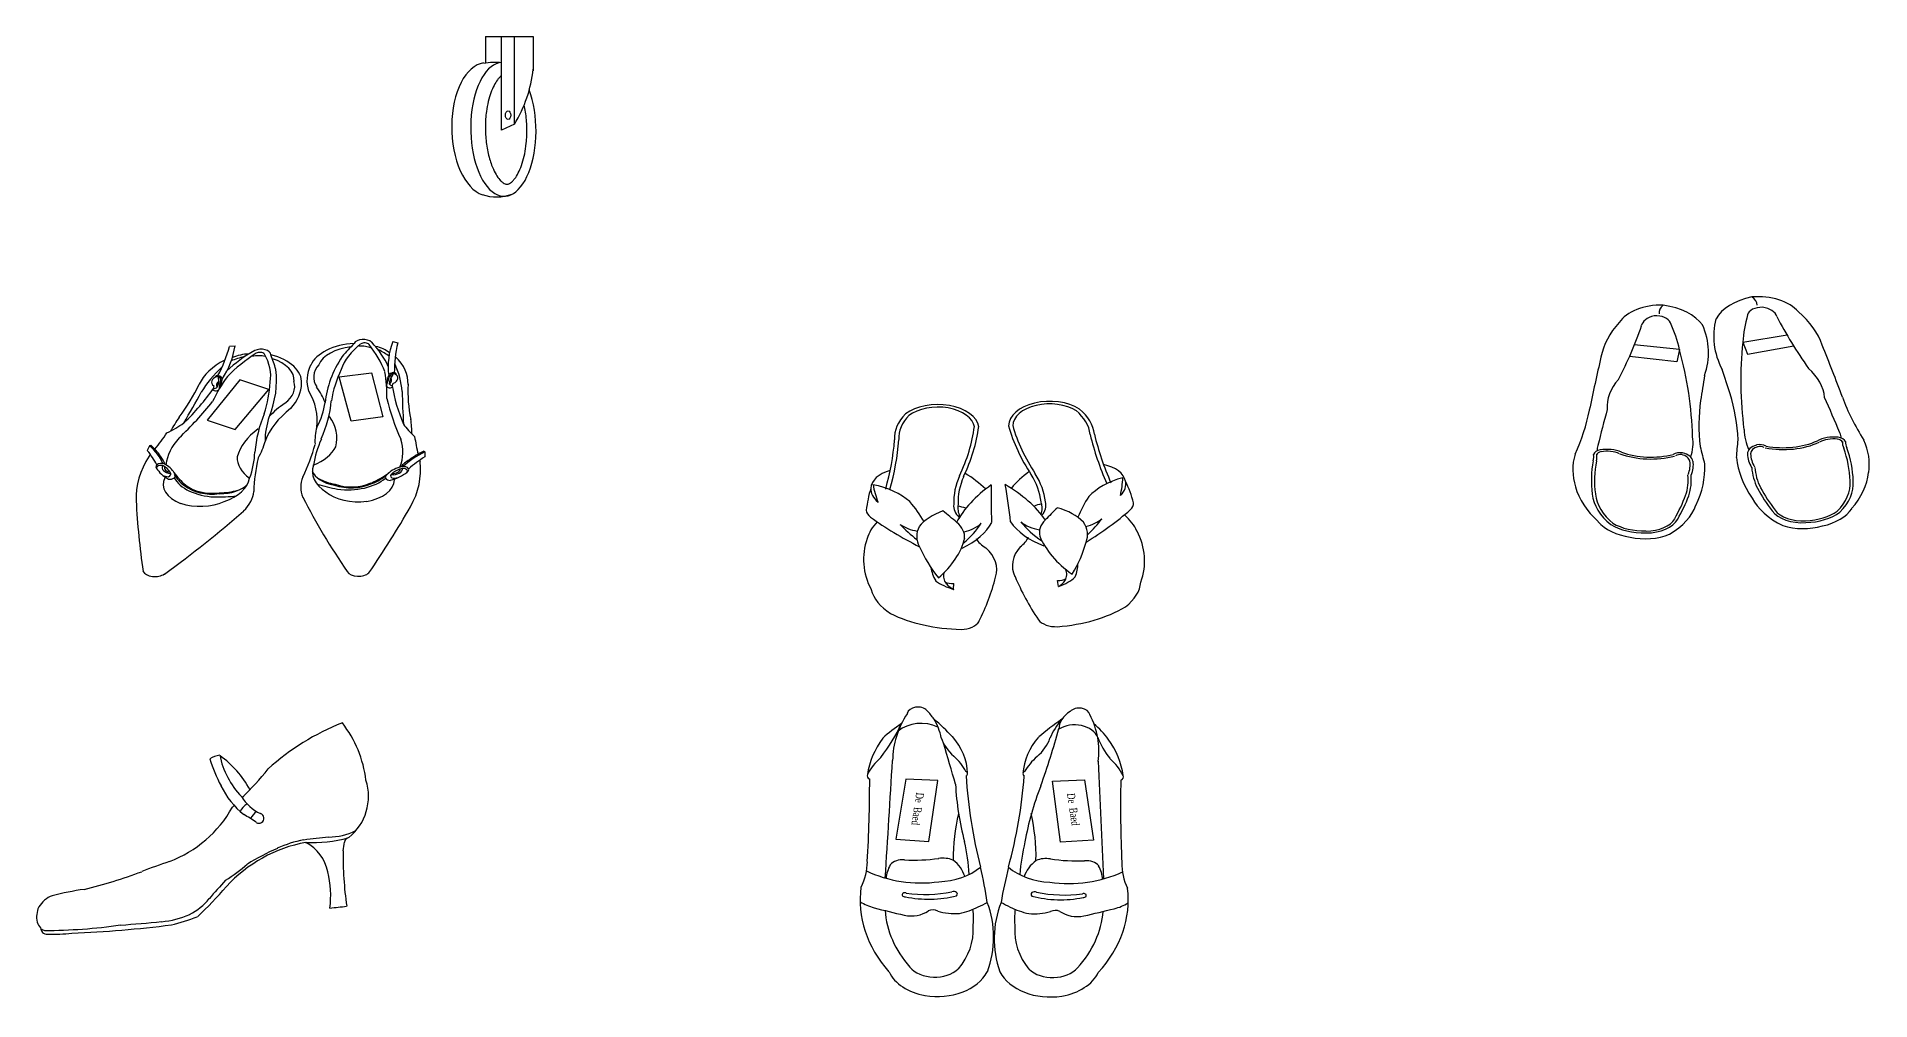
# Model space of a CAD drawing. Header units: inches. Extents: x 8.4 to 50.9, y 14.4 to 39.2.
# Drawn here: x 45.667 to 46.947, y 15.503 to 16.176 of the extents above; entities that cross this region are included whole.
import ezdxf
from ezdxf.enums import TextEntityAlignment as Align

# ---------------------------------------------------------------- set-up
doc = ezdxf.new("R2010")
doc.units = ezdxf.units.IN
doc.header["$MEASUREMENT"] = 0
doc.layers.add('02', color=2, linetype='Continuous')
doc.styles.add('STYLE4', font='dutcheb.ttf')

msp = doc.modelspace()

# ---------------------------------------------------------------- linework, layer by layer
at = {"layer": '02'}
for p, q in [((45.9799, 16.1758), (45.9799, 16.1578)), ((45.9799, 16.1758), (45.9799, 16.1758)), ((45.9799, 16.1758), (46.0131, 16.1758)), ((45.9912, 16.1105), (45.9912, 16.1758)), ((46.0001, 16.1147), (46.0001, 16.1758)), ((46.0131, 16.1758), (46.0131, 16.152)), ((46.0001, 16.1147), (45.9912, 16.1105)), ((45.9152, 15.9631), (45.9187, 15.962)), ((46.8134, 15.9573), (46.7818, 15.9607)), ((46.8576, 15.9625), (46.8884, 15.9677)), ((46.8576, 15.9625), (46.8608, 15.9541)), ((45.8051, 15.9598), (45.8012, 15.9594)), ((46.8115, 15.9487), (46.7784, 15.9526)), ((46.8134, 15.9573), (46.8115, 15.9487)), ((46.8608, 15.9541), (46.8931, 15.9599)), ((45.8084, 15.9363), (45.7857, 15.9081)), ((45.8287, 15.9295), (45.8084, 15.9363)), ((45.8777, 15.9383), (45.9004, 15.9412)), ((45.8862, 15.9075), (45.8777, 15.9383)), ((45.9004, 15.9412), (45.9082, 15.9103)), ((45.8053, 15.9016), (45.8287, 15.9295)), ((45.9082, 15.9103), (45.8862, 15.9075)), ((45.7857, 15.9081), (45.8053, 15.9016)), ((45.7455, 15.8902), (45.7439, 15.8869)), ((45.7464, 15.8905), (45.7455, 15.8902)), ((45.9369, 15.8864), (45.9376, 15.8859)), ((45.9376, 15.8859), (45.9376, 15.8825)), ((46.3067, 15.79), (46.3069, 15.7941)), ((46.38, 15.792), (46.3792, 15.7961)), ((46.2733, 15.6576), (46.2664, 15.6155)), ((46.2957, 15.6565), (46.2733, 15.6576)), ((46.2893, 15.6139), (46.2957, 15.6565)), ((46.3757, 15.6562), (46.3981, 15.6571)), ((46.3814, 15.6135), (46.3757, 15.6562)), ((46.3981, 15.6571), (46.4043, 15.6149)), ((46.2664, 15.6155), (46.2893, 15.6139)), ((46.4043, 15.6149), (46.3814, 15.6135)), ((45.6696, 15.553), (45.6696, 15.553)), ((46.3345, 15.5501), (46.3352, 15.5501))]:
    msp.add_line(p, q, dxfattribs=at)
for centre, radius, start, end in [((45.9417, 15.5393), 0.1691, 111.3801, 132.1439), ((45.8165, 15.6471), 0.0806, 6.8845, 37.9875), ((45.7975, 15.655), 0.0195, 98.9799, 121.0593), ((45.8919, 15.7042), 0.1094, 197.2621, 208.0284), ((45.8525, 15.6863), 0.0593, 191.6771, 223.6815), ((45.7553, 15.6184), 0.068, 27.9607, 54.6531), ((45.6244, 15.83), 0.2625, 315.0335, 320.9521), ((45.8615, 15.6455), 0.0368, 308.6676, 17.8626), ((45.8481, 15.6786), 0.0588, 206.0103, 231.1542), ((45.8352, 15.6608), 0.0299, 211.0704, 245.6614), ((45.7296, 15.6789), 0.0843, 290.6725, 330.8756), ((45.6244, 15.83), 0.2625, 312.9438, 313.3388), ((45.8182, 15.6308), 0.0103, 117.3694, 156.6002), ((45.6645, 15.3916), 0.2824, 56.6182, 58.6903), ((45.8268, 15.6253), 0.0117, 124.4507, 157.1755), ((45.8218, 15.6302), 0.0035, 235.7468, 72.9747), ((45.8709, 15.5281), 0.0889, 101.5524, 114.0862), ((45.9102, 15.1975), 0.4214, 95.411, 97.779), ((45.8592, 15.7068), 0.0936, 267.0444, 285.4904), ((45.8706, 15.6588), 0.0417, 269.7334, 296.77), ((45.8854, 15.6129), 0.00399, 101.9633, 169.9679), ((45.8728, 15.5151), 0.0999, 100.5146, 137.5369), ((45.8916, 15.475), 0.1457, 112.9932, 122.3118), ((45.8409, 15.5871), 0.0295, 10.9827, 62.5179), ((45.92, 15.6043), 0.0397, 166.5241, 175.3029), ((46.1441, 15.6053), 0.2636, 179.5123, 187.9597), ((45.61, 15.9424), 0.3729, 283.9413, 290.4092), ((45.8673, 15.2737), 0.3437, 108.3049, 111.7342), ((45.7209, 15.7071), 0.1431, 302.8755, 310.4252), ((45.8028, 15.5762), 0.0691, 352.7298, 13.818), ((45.6843, 15.5585), 0.0189, 110.9766, 148.8309), ((45.7308, 15.3661), 0.2167, 98.2087, 104.2331), ((45.5776, 15.7749), 0.2934, 313.317, 319.0282), ((46.0353, 15.3656), 0.3241, 136.9258, 139.9686), ((45.6846, 15.5612), 0.018, 156.7946, 191.1083), ((45.7553, 15.5998), 0.0409, 296.2513, 321.0819), ((45.8266, 16.0195), 0.4542, 275.6487, 277.1271), ((45.6778, 15.5614), 0.0114, 198.8245, 222.4772), ((45.6738, 15.5537), 0.00442, 178.9541, 274.26), ((45.6746, 15.5603), 0.00877, 235.5835, 254.3577), ((45.6721, 15.9219), 0.37, 270.0151, 278.2488), ((45.6557, 16.3888), 0.8396, 272.4305, 277.1865), ((45.6613, 16.5016), 0.9481, 273.8671, 275.5998), ((45.7487, 15.6188), 0.061, 274.8355, 293.9464), ((45.7338, 15.674), 0.1212, 282.8095, 291.783), ((45.6725, 15.7947), 0.2455, 270.3843, 274.3931)]:
    msp.add_arc(centre, radius, start, end, dxfattribs=at)
for centre, major_axis, ratio, start_param, end_param in [((45.9812, 16.1111), (-0.0013, 0.0464), 0.535094, 0.05109, 2.952892), ((45.9924, 16.1111), (-0.0007, 0.0467), 0.48783, 0.020066, 5.334399), ((45.9241, 16.162), (-0.0633, 0.0633), 1, 3.370211, 3.826548), ((46.801, 15.9693), (-0.0319, 0), 0.6, 4.680344, 5.908009), ((46.8131, 15.9833), (-0.014, 0), 0.6, -0.654497, 0.113678), ((46.7927, 15.965), (0.04, 0), 0.6, 0.409505, 1.336107), ((46.8769, 15.9714), (0.04, 0), 0.6, 1.903043, 2.829645), ((46.8708, 15.9809), (0.00998, 0), 0.6, 1.513689, 3.040388), ((46.8679, 15.9751), (0.0319, 0), 0.6, 0.472733, 1.700399), ((46.8536, 15.9884), (-0.014, 0), 0.6, 3.125472, 3.893647), ((46.8675, 15.9787), (-0.0142, 0), 0.6, 3.356161, 4.436481), ((46.8713, 15.944), (0.1136, 0), 0.6, 2.647671, 3.02205), ((46.1468, 16.0533), (-0.6536, 0), 0.6, 2.839297, 2.937684), ((46.8008, 15.9729), (-0.0142, 0), 0.6, -1.197331, -0.117011), ((46.7972, 15.9749), (-0.00998, 0), 0.6, 3.340355, 4.867053), ((46.5539, 15.9352), (0.2621, 0), 0.6, 0.140889, 0.262542), ((46.7047, 15.9552), (-0.1289, 0), 0.6, 2.93438, 3.395408), ((46.9661, 15.9667), (-0.1289, 0), 0.6, -0.156258, 0.304769), ((47.1194, 15.9557), (-0.2621, 0), 0.6, -0.164985, -0.043332), ((47.5054, 16.0969), (-0.6536, 0), 0.6, 0.301465, 0.399853), ((46.8021, 15.9458), (0.1136, 0), 0.6, 0.217099, 0.591479), ((45.8915, 15.9409), (0.0348, 0), 0.6, 1.664984, 2.873543), ((45.9549, 15.9337), (-0.0774, 0), 0.6, -0.639066, -0.211165), ((46.6506, 15.706), (-0.8734, 0), 0.6, -0.509588, -0.489775), ((45.8947, 15.9602), (0.00701, 0), 0.6, 0.605012, 2.775708), ((45.8955, 15.9598), (0.0037, 0), 0.6, 0.515687, 2.368667), ((45.7581, 15.921), (0.1555, 0), 0.6, 0.226321, 0.44208), ((45.7969, 15.9274), (0.119, 0), 0.6, 0.25704, 0.514189), ((46.0495, 15.9453), (0.1375, 0), 0.6, 2.924032, 3.213621), ((46.155, 15.9416), (0.2387, 0), 0.6, 2.998668, 3.144291), ((47.5636, 15.9353), (0.7075, 0), 0.6, 3.07738, 3.22121), ((40.2494, 15.0108), (-6.849, 0), 0.6, 3.365715, 3.374796), ((45.8355, 15.9238), (0.0576, 0), 0.6, 2.282215, 2.866295), ((45.5655, 15.9821), (0.2387, 0), 0.6, -0.304415, -0.158792), ((45.6681, 15.9668), (0.1375, 0), 0.6, -0.373745, -0.084156), ((45.9004, 15.9047), (0.119, 0), 0.6, 2.325687, 2.582836), ((45.9342, 15.8916), (-0.1555, 0), 0.6, -0.743797, -0.528037), ((45.8436, 15.9102), (-0.0774, 0), 0.6, -1.143899, -1.008613), ((45.8159, 15.9417), (-0.021, 0), 0.6, -1.519679, -0.93505), ((45.8213, 15.9447), (-0.0139, 0), 0.6, 4.351162, 5.0214), ((45.8232, 15.9534), (-0.00701, 0), 0.6, 3.205761, 5.376457), ((45.8223, 15.9532), (-0.0037, 0), 0.6, 3.612802, 5.465782), ((45.7526, 15.9388), (0.0774, 0), 0.6, -0.090552, 0.337349), ((44.9756, 15.8455), (-0.8734, 0), 0.6, 3.329651, 3.349464), ((45.8168, 15.9344), (0.0348, 0), 0.6, -0.033667, 1.174892), ((45.8181, 15.9359), (0.0283, 0), 0.6, -0.048138, 1.091203), ((45.8909, 15.9425), (0.0283, 0), 0.6, 1.748673, 2.888014), ((46.0463, 15.9135), (-0.1787, 0), 0.6, -0.372671, -0.063987), ((45.8923, 15.9515), (-0.0139, 0), 0.6, 4.101662, 4.771899), ((45.896, 15.9477), (-0.021, 0), 0.6, 3.774926, 4.359555), ((45.8539, 15.9225), (-0.0774, 0), 0.6, 3.848489, 3.983775), ((45.7723, 15.9238), (0.1496, 0), 0.6, 0.04785, 0.267694), ((45.8683, 15.934), (-0.0576, 0), 0.6, 3.115174, 3.699254), ((53.5446, 15.3964), (-6.849, 0), 0.6, -0.135647, -0.126565), ((46.1151, 15.8889), (-0.7075, 0), 0.6, 3.159532, 3.303363), ((45.9221, 15.8969), (0.1496, 0), 0.6, 2.572182, 2.792026), ((45.7958, 15.9347), (0.00707, 0), 0.6, 2.094304, 3.818171), ((45.9785, 15.8903), (-0.1959, 0), 0.6, -0.423383, -0.264887), ((45.7928, 15.9383), (-0.0014, 0), 0.6, 4.396936, 6.389491), ((45.7995, 15.9325), (0.00744, 0), 0.6, 2.441263, 3.471968), ((45.7925, 15.9377), (0.00121, 0), 0.6, -0.473485, 1.794972), ((45.7699, 15.9354), (-0.0239, 0), 0.6, 2.836575, 3.280835), ((45.7921, 15.9368), (0.00404, 0), 0.6, -0.178098, 1.306609), ((45.7862, 15.9358), (-0.00895, 0), 0.6, 2.978597, 3.806465), ((45.8669, 15.9277), (-0.073, 0), 0.6, -0.165696, -0.051995), ((45.7293, 15.9396), (-0.0671, 0), 0.6, 2.923968, 3.060307), ((45.6188, 15.938), (-0.2109, 0), 0.6, 2.939508, 3.115161), ((45.6554, 15.9359), (-0.1787, 0), 0.6, 2.903863, 3.212547), ((45.8157, 15.9317), (0.0311, 0), 0.6, -0.676906, 0.184554), ((45.9181, 15.9357), (0.0628, 0), 0.6, 2.854129, 3.337098), ((45.8911, 15.9381), (-0.0311, 0), 0.6, -0.48627, 0.37519), ((46.0822, 15.909), (0.2109, 0), 0.6, 2.866308, 3.041961), ((45.7152, 15.9276), (0.1959, 0), 0.6, -0.03683, 0.121666), ((45.9776, 15.9303), (0.0671, 0), 0.6, 2.921162, 3.057501), ((45.8402, 15.9434), (0.073, 0), 0.6, -0.249722, -0.13602), ((45.9162, 15.9388), (0.00404, 0), 0.6, 1.533267, 3.017975), ((45.9214, 15.9368), (-0.00895, 0), 0.6, -0.966589, -0.13872), ((45.9367, 15.9334), (0.0239, 0), 0.6, 2.700634, 3.144894), ((45.907, 15.9359), (-0.00744, 0), 0.6, 2.509501, 3.540206), ((45.9162, 15.9397), (-0.00121, 0), 0.6, 4.186496, 6.454954), ((45.9117, 15.9374), (-0.00707, 0), 0.6, 2.163298, 3.887165), ((45.9163, 15.9403), (-0.0014, 0), 0.6, 2.73357, 4.726125), ((46.8305, 15.9175), (0.0677, 0), 0.6, 2.653451, 3.18673), ((51.9823, 15.6311), (5.177, 0), 0.6, 3.04223, 3.047866), ((41.7662, 15.3358), (5.177, 0), 0.6, 0.191284, 0.196919), ((46.847, 15.9218), (-0.0677, 0), 0.6, 3.194012, 3.727292), ((45.5464, 15.9709), (0.2419, 0), 0.6, -0.43189, -0.263151), ((45.5304, 15.995), (0.2812, 0), 0.6, -0.555142, -0.394453), ((44.2418, 16.229), (-1.6196, 0), 0.6, 2.802855, 2.826286), ((45.7916, 15.9301), (0.00254, 0), 0.6, 3.697007, 6.242413), ((45.8009, 15.9306), (0.0109, 0), 0.6, 2.917368, 3.209602), ((45.7883, 15.9338), (0.00637, 0), 0.6, -1.295184, -0.796464), ((45.7888, 15.9343), (-0.0628, 0), 0.6, 2.64437, 3.12734), ((45.7623, 15.908), (0.1002, 0), 0.6, -0.079577, 0.346358), ((45.7789, 15.909), (-0.091, 0), 0.6, 3.350967, 3.560181), ((45.9134, 15.9322), (0.00254, 0), 0.6, 2.880648, 5.426055), ((46.3525, 15.9628), (0.4464, 0), 0.6, 3.289714, 3.398506), ((45.9184, 15.9353), (0.00637, 0), 0.6, 3.63634, 4.13506), ((45.9047, 15.9344), (-0.0109, 0), 0.6, 2.771867, 3.064101), ((46.1949, 15.9477), (0.2812, 0), 0.6, 3.23433, 3.395018), ((47.5412, 15.9413), (1.6196, 0), 0.6, 3.155183, 3.178614), ((46.1677, 15.9275), (-0.2419, 0), 0.6, -0.038566, 0.130174), ((46.3737, 15.904), (-0.0287, 0), 0.6, 3.897921, 6.27708), ((47.2079, 15.9049), (0.381, 0), 0.6, 3.067216, 3.208036), ((46.4734, 15.8873), (-0.381, 0), 0.6, 3.172706, 3.313526), ((44.9066, 15.6022), (-2.0784, 0), 0.6, 3.382181, 3.402602), ((47.2552, 15.9668), (-0.3357, 0), 0.6, 0.213318, 0.368778), ((46.0027, 15.8523), (-0.2555, 0), 0.6, -0.387312, -0.319466), ((45.3875, 16.0376), (0.4464, 0), 0.6, -0.55863, -0.449838), ((46.0457, 15.8796), (-0.2269, 0), 0.6, -0.244354, -0.04588), ((45.9596, 15.8939), (0.1335, 0), 0.6, 2.931215, 3.150151), ((45.9238, 15.88), (-0.1002, 0), 0.6, -0.648075, -0.22214), ((45.9084, 15.8839), (0.091, 0), 0.6, 2.421288, 2.630502), ((45.7351, 15.9277), (0.1335, 0), 0.6, -0.310275, -0.091339), ((45.6458, 15.9294), (-0.2269, 0), 0.6, 2.885756, 3.08423), ((45.8092, 15.8954), (-0.067, 0), 0.6, 2.994703, 3.532349), ((46.3203, 15.8957), (0.0549, 0), 0.6, 2.607211, 3.180253), ((46.3203, 15.8957), (-0.0519, 0), 0.6, -0.534382, 0.038661), ((46.2957, 15.9018), (0.0287, 0), 0.6, 0.09884, 2.477999), ((46.2957, 15.9018), (0.0257, 0), 0.6, 0.09884, 2.477999), ((46.3737, 15.904), (0.0257, 0), 0.6, 0.756328, 3.135487), ((46.3501, 15.8965), (0.0519, 0), 0.6, 0.054073, 0.627116), ((46.3501, 15.8965), (-0.0549, 0), 0.6, 3.195666, 3.768709), ((46.417, 15.9383), (0.3357, 0), 0.6, -0.271221, -0.11576), ((48.8136, 15.7127), (-2.0784, 0), 0.6, -0.163452, -0.143031), ((45.4345, 15.9783), (-0.349, 0), 0.6, 2.694469, 2.75413), ((45.7078, 15.9367), (-0.0799, 0), 0.6, 2.24383, 2.449622), ((45.8728, 15.8763), (0.067, 0), 0.6, 2.44912, 2.986766), ((45.9591, 15.894), (0.0982, 0), 0.6, 2.983545, 3.187567), ((45.9966, 15.9236), (-0.0799, 0), 0.6, 0.390255, 0.596046), ((45.6732, 15.8956), (-0.2555, 0), 0.6, 3.159342, 3.227188), ((46.2782, 15.9146), (0.349, 0), 0.6, 3.227339, 3.287), ((46.0442, 15.9163), (0.2778, 0), 0.6, -0.285914, -0.075577), ((46.0442, 15.9163), (-0.2808, 0), 0.6, 2.855678, 3.066016), ((46.6218, 15.9323), (-0.2808, 0), 0.6, 0.168311, 0.378648), ((46.6218, 15.9323), (-0.2778, 0), 0.6, 0.168311, 0.378648), ((46.8915, 15.9401), (-0.4945, 0), 0.6, 0.142453, 0.25973), ((46.8915, 15.9401), (0.4915, 0), 0.6, 3.284046, 3.401323), ((46.7362, 15.8919), (0.0866, 0), 0.6, -0.185512, 0.089628), ((46.945, 15.9019), (0.0866, 0), 0.6, 3.149522, 3.424661), ((46.9208, 15.8863), (0.0167, 0), 0.6, 1.372788, 2.308723), ((46.9221, 15.8918), (-0.00746, 0), 0.6, 3.452415, 4.446757), ((46.8896, 15.8932), (0.037, 0), 0.6, 0.100646, 0.276213), ((45.6552, 15.8599), (0.0994, 0), 0.6, 0.290193, 0.469364), ((45.4345, 15.9783), (-0.349, 0), 0.6, 2.668897, 2.674503), ((45.6903, 15.8679), (0.0666, 0), 0.6, 0.249819, 0.593006), ((45.6823, 15.8655), (0.0765, 0), 0.6, 0.390433, 0.577683), ((45.8315, 15.8739), (-0.0748, 0), 0.6, -0.505676, -0.067202), ((45.6594, 15.8881), (0.1596, 0), 0.6, -0.217012, -0.023515), ((45.7289, 15.9017), (-0.0982, 0), 0.6, 2.793902, 2.997924), ((45.5511, 15.9211), (-0.3139, 0), 0.6, 2.858035, 2.982199), ((46.0189, 15.8686), (-0.1596, 0), 0.6, -0.278202, -0.084705), ((45.8395, 15.8955), (0.0373, 0), 0.6, -0.996887, -0.273556), ((45.8475, 15.8857), (0.0748, 0), 0.6, -0.234515, 0.20396), ((45.9793, 15.8548), (-0.0666, 0), 0.6, -0.894723, -0.551536), ((45.9857, 15.8511), (-0.0765, 0), 0.6, -0.8794, -0.69215), ((45.7746, 15.909), (-0.4915, 0), 0.6, 2.974596, 3.091873), ((45.7746, 15.909), (0.4945, 0), 0.6, -0.166996, -0.049719), ((46.8474, 15.8736), (-0.1085, 0), 0.6, -0.166513, 0.18548), ((46.7261, 15.8824), (0.0274, 0), 0.6, -0.158983, 0.105202), ((46.7606, 15.8832), (-0.00746, 0), 0.6, -1.207607, -0.213265), ((46.7261, 15.8824), (-0.0296, 0), 0.6, 2.982609, 3.246794), ((46.7606, 15.8832), (-0.00526, 0), 0.6, -1.207607, -0.213265), ((46.7928, 15.8865), (-0.037, 0), 0.6, -0.178656, -0.003089), ((46.7628, 15.8777), (-0.0167, 0), 0.6, 4.072019, 5.007954), ((46.7628, 15.8777), (-0.0145, 0), 0.6, 4.072019, 5.007954), ((46.7936, 15.9061), (-0.0419, 0), 0.6, 1.020432, 1.970039), ((46.7936, 15.9061), (-0.0397, 0), 0.6, 1.020432, 1.970039), ((46.8141, 15.8811), (0.00715, 0), 0.6, 1.366574, 2.364634), ((46.8141, 15.8811), (0.00495, 0), 0.6, 1.366574, 2.364634), ((46.8113, 15.8789), (0.0093, 0), 0.6, 0.093767, 1.195594), ((46.8113, 15.8789), (0.0115, 0), 0.6, 0.093767, 1.195594), ((67.9942, 17.8198), (21.4095, 0), 0.6, 3.29242, 3.293384), ((25.4751, 16.5783), (21.4095, 0), 0.6, -0.054234, -0.05327), ((46.8723, 15.8846), (0.0115, 0), 0.6, 2.043555, 3.145383), ((46.9078, 15.8847), (0.047, 0), 0.6, 3.145674, 3.495037), ((46.8723, 15.8846), (-0.0093, 0), 0.6, -1.098037, 0.00379), ((46.9078, 15.8847), (-0.0448, 0), 0.6, 0.004081, 0.353444), ((46.8692, 15.8867), (-0.00715, 0), 0.6, 4.016108, 5.014168), ((46.8692, 15.8867), (0.00495, 0), 0.6, 0.874516, 1.872575), ((46.8856, 15.9127), (0.0419, 0), 0.6, 4.410704, 5.36031), ((46.8856, 15.9127), (-0.0397, 0), 0.6, 1.269111, 2.218717), ((46.9208, 15.8863), (-0.0145, 0), 0.6, 4.514381, 5.450316), ((46.9221, 15.8918), (0.00526, 0), 0.6, 0.310822, 1.305164), ((46.9566, 15.893), (0.0296, 0), 0.6, 3.133948, 3.398133), ((46.7409, 15.864), (0.1915, 0), 0.6, 0.014575, 0.215789), ((46.9566, 15.893), (-0.0274, 0), 0.6, -0.007645, 0.25654), ((46.7409, 15.864), (-0.1937, 0), 0.6, 3.156168, 3.357382), ((46.8373, 15.8772), (-0.1085, 0), 0.6, 3.05367, 3.405662), ((45.8703, 15.8536), (0.1343, 0), 0.6, 2.769151, 3.163975), ((45.7537, 15.8756), (0.0038, 0), 0.6, 0.607301, 3.650611), ((45.7536, 15.8746), (0.00325, 0), 0.6, 1.209838, 3.29103), ((45.7798, 15.8808), (-0.0313, 0), 0.6, 0.344438, 0.828076), ((45.7298, 15.8751), (-0.0266, 0), 0.6, 3.271184, 3.653125), ((45.7612, 15.875), (-0.00696, 0), 0.6, -0.366144, 1.427683), ((45.7407, 15.8677), (0.0202, 0), 0.6, 0.336345, 0.80375), ((45.7612, 15.8749), (0.00536, 0), 0.6, 2.879893, 4.454296), ((45.7425, 15.8678), (0.0209, 0), 0.6, 0.199074, 0.814285), ((45.7562, 15.8706), (0.0041, 0), 0.6, -0.933413, 0.474452), ((45.826, 15.887), (-0.0685, 0), 0.6, 0.384184, 0.630476), ((45.8439, 15.8819), (-0.0373, 0), 0.6, -0.02816, 0.695171), ((46.132, 15.8549), (0.3139, 0), 0.6, 2.99927, 3.123434), ((45.8946, 15.8725), (0.0355, 0), 0.6, 2.942785, 3.888814), ((45.8804, 15.8754), (0.0219, 0), 0.6, 3.360866, 4.437231), ((45.8592, 15.8972), (0.0685, 0), 0.6, -0.932192, -0.6859), ((45.9294, 15.864), (0.0209, 0), 0.6, 2.025591, 2.640802), ((45.9178, 15.8692), (-0.0041, 0), 0.6, -0.776168, 0.631696), ((45.9002, 15.8831), (0.0313, 0), 0.6, -1.129793, -0.646154), ((45.9151, 15.8742), (-0.00696, 0), 0.6, 1.412193, 3.20602), ((45.9311, 15.8637), (0.0202, 0), 0.6, 2.036127, 2.503532), ((45.9151, 15.8741), (0.00536, 0), 0.6, 4.668765, 6.243168), ((45.9226, 15.8735), (-0.0038, 0), 0.6, 2.330858, 5.374168), ((45.9451, 15.8688), (0.0266, 0), 0.6, 2.328343, 2.710285), ((45.9222, 15.8725), (-0.00325, 0), 0.6, 2.690439, 4.771631), ((46.0089, 15.8409), (-0.0994, 0), 0.6, -0.771081, -0.591909), ((45.8003, 15.8733), (-0.1343, 0), 0.6, 2.817494, 3.212318), ((46.2782, 15.9146), (0.349, 0), 0.6, 3.306966, 3.312571), ((46.2723, 15.8603), (-0.0234, 0), 0.6, -1.132739, -0.022334), ((46.2419, 15.828), (-0.1021, 0), 0.6, 3.692678, 3.918685), ((46.4386, 15.8335), (-0.1021, 0), 0.6, -0.684359, -0.458351), ((46.2539, 15.8463), (-0.1171, 0), 0.6, 3.210202, 3.496445), ((46.4034, 15.8639), (0.0234, 0), 0.6, 0.115068, 1.225473), ((46.9455, 15.8661), (-0.1937, 0), 0.6, -0.118232, 0.082982), ((46.9455, 15.8661), (-0.1915, 0), 0.6, -0.118232, 0.082982), ((46.776, 15.8769), (0.0448, 0), 0.6, -0.255887, 0.093476), ((46.776, 15.8769), (-0.047, 0), 0.6, 2.885705, 3.235069), ((46.6828, 15.8743), (-0.1482, 0), 0.6, 2.848594, 3.176595), ((47.001, 15.8876), (-0.1482, 0), 0.6, 0.062555, 0.390556), ((46.9591, 15.8772), (-0.0954, 0), 0.6, 0.039381, 0.294193), ((46.9591, 15.8772), (-0.0932, 0), 0.6, 0.039381, 0.294193), ((46.8412, 15.8756), (-0.1044, 0), 0.6, 2.655099, 3.075771), ((45.7812, 15.8633), (-0.0262, 0), 0.6, -0.286896, 1.005343), ((45.7597, 15.8737), (-0.00857, 0), 0.6, 0.949806, 1.439633), ((45.7596, 15.8691), (-0.0037, 0), 0.6, 1.307793, 3.588028), ((45.7934, 15.8738), (-0.0323, 0), 0.6, 0.309116, 1.488988), ((45.7945, 15.8752), (0.0326, 0), 0.6, 3.396289, 3.855013), ((45.789, 15.8705), (0.0234, 0), 0.6, 3.754598, 4.941483), ((45.789, 15.8705), (0.0224, 0), 0.6, 3.754598, 4.941483), ((45.7943, 15.8739), (-0.0275, 0), 0.6, 1.561232, 2.056192), ((45.7949, 15.8699), (0.0219, 0), 0.6, 4.685831, 5.762196), ((45.7799, 15.8697), (-0.0355, 0), 0.6, 2.092654, 3.038683), ((45.7681, 15.8602), (-0.0502, 0), 0.6, 2.60084, 3.078912), ((45.9012, 15.8613), (0.0502, 0), 0.6, 2.902557, 3.380629), ((45.8932, 15.8961), (-0.0624, 0), 0.6, 1.057355, 1.303827), ((45.8829, 15.8791), (-0.0275, 0), 0.6, 0.783684, 1.278644), ((45.8913, 15.8681), (-0.0283, 0), 0.6, 0.633222, 1.774527), ((45.8863, 15.8749), (-0.0234, 0), 0.6, 1.039986, 2.226871), ((45.8863, 15.8749), (0.0224, 0), 0.6, 4.181579, 5.368464), ((45.8837, 15.8788), (0.0323, 0), 0.6, 4.492481, 5.672353), ((45.8902, 15.8666), (0.0262, 0), 0.6, -1.30706, -0.014821), ((45.8834, 15.8804), (0.0326, 0), 0.6, -1.015137, -0.556413), ((45.9137, 15.8683), (0.0037, 0), 0.6, 2.393441, 4.673676), ((45.9159, 15.8728), (-0.00857, 0), 0.6, 1.400244, 1.89007), ((46.4817, 15.8353), (0.2366, 0), 0.6, 2.962361, 3.071355), ((46.2746, 15.86), (0.0257, 0), 0.6, 3.09356, 3.779311), ((46.2343, 15.8345), (-0.0502, 0), 0.6, 3.729089, 4.386225), ((46.4329, 15.8758), (-0.1837, 0), 0.6, 0.115218, 0.228711), ((46.4239, 15.851), (-0.1171, 0), 0.6, -0.262118, 0.024125), ((46.4283, 15.814), (-0.1254, 0), 0.6, -0.706958, -0.305347), ((46.4239, 15.851), (-0.1141, 0), 0.6, -0.262118, 0.024125), ((47.3252, 15.853), (-0.9924, 0), 0.6, -0.016678, 0.027198), ((45.3562, 15.7981), (0.9924, 0), 0.6, 0.065536, 0.109412), ((46.2552, 15.8092), (-0.1254, 0), 0.6, 3.539674, 3.941284), ((46.2539, 15.8463), (-0.1141, 0), 0.6, 3.210202, 3.496445), ((46.4453, 15.8404), (0.0502, 0), 0.6, 1.989694, 2.646831), ((46.2411, 15.8704), (-0.1837, 0), 0.6, 3.005616, 3.119109), ((46.4012, 15.8635), (0.0257, 0), 0.6, -0.544984, 0.140767), ((46.1988, 15.8274), (-0.2366, 0), 0.6, 3.304564, 3.413558), ((46.8437, 15.8718), (0.1044, 0), 0.6, 3.304972, 3.725644), ((46.7262, 15.8665), (-0.0932, 0), 0.6, 2.944957, 3.199768), ((46.7262, 15.8665), (0.0954, 0), 0.6, -0.196636, 0.058176), ((47.1266, 15.912), (0.2727, 0), 0.6, 3.461627, 3.565487), ((47.1266, 15.912), (-0.2705, 0), 0.6, 0.320034, 0.423894), ((46.8687, 15.8642), (0.0638, 0), 0.6, -0.541354, 0.036623), ((46.8687, 15.8642), (-0.066, 0), 0.6, 2.600239, 3.178216), ((47.2575, 15.8807), (-1.5222, 0), 0.6, 0.031641, 0.085669), ((45.7808, 15.8649), (0.0283, 0), 0.6, 4.206941, 5.348247), ((45.793, 15.8919), (-0.0624, 0), 0.6, 1.536049, 1.782521), ((46.8058, 16.0294), (0.997, 0), 0.6, 3.438796, 3.530914), ((44.4892, 16.1465), (1.5222, 0), 0.6, -0.387385, -0.333357), ((46.2583, 15.8453), (0.0126, 0), 0.6, 3.151261, 3.849222), ((46.1462, 15.8103), (0.1467, 0), 0.6, 0.311196, 0.483836), ((46.3325, 15.8484), (0.0258, 0), 0.6, 3.080062, 3.703744), ((46.3458, 15.847), (0.0362, 0), 0.6, 3.034634, 3.433785), ((46.3055, 15.8377), (-0.0177, 0), 0.6, 4.130829, 4.479556), ((46.3738, 15.8396), (-0.0177, 0), 0.6, -1.24523, -0.896502), ((46.3323, 15.8466), (0.0362, 0), 0.6, -0.199458, 0.199693), ((46.3453, 15.8487), (-0.0258, 0), 0.6, 2.672175, 3.295857), ((46.8942, 15.6576), (0.6041, 0), 0.6, 2.591941, 2.619342), ((46.3618, 15.8247), (0.0409, 0), 0.6, 0.523409, 1.135715), ((46.5367, 15.8212), (-0.1467, 0), 0.6, -0.391102, -0.218462), ((46.2108, 15.935), (0.2651, 0), 0.6, -0.780954, -0.597853), ((46.4197, 15.8498), (-0.0126, 0), 0.6, 2.526697, 3.224659), ((46.8183, 15.8588), (0.066, 0), 0.6, 3.202527, 3.780503), ((46.8183, 15.8588), (-0.0638, 0), 0.6, 0.060934, 0.638911), ((46.7609, 15.8563), (-0.065, 0), 0.6, 2.345351, 2.945164), ((46.5538, 15.8914), (0.2705, 0), 0.6, -0.326337, -0.222477), ((46.5538, 15.8914), (-0.2727, 0), 0.6, 2.815256, 2.919116), ((46.9262, 15.865), (0.065, 0), 0.6, 3.435578, 4.035391), ((46.8992, 15.8504), (-0.021, 0), 0.6, 0.419843, 1.669811), ((46.9007, 15.8541), (0.0354, 0), 0.6, -1.211715, -0.378182), ((44.9876, 16.1819), (-0.997, 0), 0.6, 2.450555, 2.542673), ((46.3064, 15.8191), (-0.061, 0), 0.6, -0.515114, -0.173021), ((46.4531, 15.9417), (-0.2651, 0), 0.6, 0.690587, 0.873688), ((46.3863, 15.8739), (0.1334, 0), 0.6, 3.644251, 3.803136), ((46.2875, 15.8442), (0.0234, 0), 0.6, 3.825271, 4.445685), ((46.3185, 15.827), (0.0376, 0), 0.6, 2.839046, 3.468592), ((46.3198, 15.8235), (-0.0409, 0), 0.6, -1.042981, -0.430675), ((45.8155, 15.6276), (-0.6041, 0), 0.6, 3.756577, 3.783978), ((46.2854, 15.8264), (-0.029, 0), 0.6, 3.093702, 3.77038), ((46.2743, 15.8478), (0.0618, 0), 0.6, -0.902195, -0.303552), ((46.2377, 15.8558), (-0.0941, 0), 0.6, 2.506196, 2.786177), ((46.3047, 15.8439), (0.0248, 0), 0.6, -1.196858, -0.548357), ((46.4034, 15.8514), (0.0618, 0), 0.6, 3.537879, 4.136522), ((46.3736, 15.8459), (0.0248, 0), 0.6, 3.782684, 4.431185), ((46.4385, 15.8614), (-0.0941, 0), 0.6, 0.44815, 0.72813), ((46.3955, 15.8295), (0.029, 0), 0.6, 2.605539, 3.282217), ((46.3626, 15.8282), (-0.0376, 0), 0.6, 2.907327, 3.536873), ((46.3907, 15.8471), (0.0234, 0), 0.6, -1.211358, -0.590944), ((46.2878, 15.8712), (0.1334, 0), 0.6, -0.568809, -0.409925), ((46.3758, 15.821), (-0.061, 0), 0.6, 3.407348, 3.74944), ((46.7881, 15.8469), (0.0354, 0), 0.6, 3.617332, 4.450865), ((46.7888, 15.8494), (-0.0333, 0), 0.6, 0.78718, 1.607804), ((46.7888, 15.8494), (-0.0311, 0), 0.6, 0.78718, 1.607804), ((46.7901, 15.8433), (-0.021, 0), 0.6, 1.569339, 2.819306), ((46.7901, 15.8433), (0.0232, 0), 0.6, 4.710931, 5.960899), ((46.8992, 15.8504), (-0.0232, 0), 0.6, 0.419843, 1.669811), ((46.8998, 15.8502), (0.0297, 0), 0.6, 4.209458, 5.177053), ((46.8995, 15.8565), (-0.0311, 0), 0.6, 1.631346, 2.45197), ((46.8995, 15.8565), (-0.0333, 0), 0.6, 1.631346, 2.45197), ((46.3603, 15.8108), (0.1165, 0), 0.6, 2.931167, 3.44639), ((46.4707, 15.8481), (0.1936, 0), 0.6, 3.387983, 3.588298), ((46.2055, 15.8356), (-0.1102, 0), 0.6, 2.535116, 2.989934), ((46.351, 15.8316), (-0.0304, 0), 0.6, 0.347487, 0.766157), ((46.394, 15.8066), (-0.0463, 0), 0.6, -0.489248, 0.280066), ((46.3294, 15.831), (0.0304, 0), 0.6, -0.673423, -0.254753), ((46.4737, 15.8431), (0.1102, 0), 0.6, 3.385985, 3.840803), ((46.2078, 15.8408), (-0.1936, 0), 0.6, 2.787621, 2.987936), ((46.3235, 15.8098), (-0.1165, 0), 0.6, 2.929529, 3.444752), ((46.7896, 15.8431), (0.0297, 0), 0.6, 4.345282, 5.312877), ((46.2905, 15.8037), (-0.0463, 0), 0.6, 2.95426, 3.723575), ((46.3244, 15.8083), (-0.0691, 0), 0.6, 2.90772, 3.138535), ((45.7492, 15.8041), (0.00868, 0), 0.6, 3.428291, 5.579867), ((45.8914, 15.8044), (-0.00868, 0), 0.6, 0.401601, 2.553178), ((46.3596, 15.8092), (0.0691, 0), 0.6, 3.237384, 3.468199), ((46.3235, 15.8105), (-0.0381, 0), 0.6, 0.689789, 1.114371), ((46.3214, 15.7992), (0.0218, 0), 0.6, 2.957512, 3.570889), ((46.306, 15.7993), (-0.00874, 0), 0.6, 0.908156, 1.664524), ((46.3265, 15.8028), (0.0291, 0), 0.6, 3.686498, 3.966506), ((45.9584, 15.833), (0.3819, 0), 0.6, -0.289611, -0.151199), ((46.7202, 15.8542), (0.3819, 0), 0.6, 3.385525, 3.523938), ((46.3792, 15.8013), (-0.00874, 0), 0.6, 1.569802, 2.326171), ((46.3601, 15.8115), (0.0381, 0), 0.6, -1.021636, -0.597054), ((46.3583, 15.8037), (0.0291, 0), 0.6, -0.73218, -0.452172), ((46.3639, 15.8004), (0.0218, 0), 0.6, -0.336562, 0.276815), ((46.3867, 15.7965), (-0.0507, 0), 0.6, 2.475622, 3.094423), ((46.2994, 15.7941), (-0.0507, 0), 0.6, 0.139903, 0.758705), ((46.3149, 15.8119), (-0.0832, 0), 0.6, 0.890311, 1.534674), ((46.3785, 15.7723), (-0.014, 0), 0.6, 0.43841, 1.6205), ((46.3685, 15.8134), (0.0832, 0), 0.6, -1.44194, -0.797577), ((46.3113, 15.7704), (-0.014, 0), 0.6, 1.613826, 2.795917), ((46.2818, 15.7023), (-0.00764, 0), 0.72, 3.755672, 6.098873), ((46.2322, 15.6776), (0.0679, 0), 0.72, 0.464565, 0.605311), ((46.4018, 15.6928), (0.0216, 0), 0.72, 2.256283, 3.17308), ((46.3943, 15.7016), (0.00764, 0), 0.72, 0.172562, 2.515763), ((46.0837, 15.7406), (0.1964, 0), 0.72, -0.500882, -0.319396), ((46.3478, 15.6353), (0.1148, 0), 0.72, 2.3126, 2.479447), ((46.3715, 15.6703), (0.1074, 0), 0.72, 2.700329, 3.138215), ((46.284, 15.6814), (-0.0209, 0), 0.72, 4.118439, 5.586839), ((46.2269, 15.6792), (-0.0718, 0), 0.72, 3.28024, 3.54518), ((46.0938, 15.5823), (-0.2572, 0), 0.72, 3.743306, 3.827073), ((46.5978, 15.5426), (0.3064, 0), 0.72, 2.351701, 2.428444), ((45.4635, 15.8222), (-0.9341, 0), 0.72, 2.887002, 2.947997), ((46.4508, 15.6692), (0.0804, 0), 0.72, 2.594588, 2.844953), ((46.3912, 15.6834), (-0.0166, 0), 0.72, 3.405016, 5.437737), ((46.3049, 15.677), (0.1032, 0), 0.72, -0.096093, 0.350715), ((46.3375, 15.6561), (0.0872, 0), 0.72, 0.485511, 0.69286), ((46.34, 15.6541), (-0.0939, 0), 0.72, -0.492371, -0.097335), ((46.3429, 15.6943), (-0.0462, 0), 0.72, 0.239287, 0.673517), ((38.8791, 14.5517), (-7.585, 0), 0.72, 3.344818, 3.350165), ((46.2444, 15.6601), (-0.0721, 0), 0.72, 3.171026, 3.690614), ((46.4271, 15.6593), (0.0721, 0), 0.72, 2.580821, 3.100409), ((46.3292, 15.6943), (0.0462, 0), 0.72, -0.685267, -0.251038), ((46.4865, 15.7018), (0.082, 0), 0.72, 3.403246, 3.669515), ((46.3314, 15.6542), (-0.0939, 0), 0.72, 3.227177, 3.622214), ((46.2997, 15.6468), (0.0566, 0), 0.72, 2.453623, 2.794251), ((-78.8019, 19.6512), (125.1881, 0), 0.72, -0.045089, -0.044178), ((46.2632, 15.6483), (-0.0559, 0), 0.72, 3.512819, 3.817861), ((46.4081, 15.6477), (0.0559, 0), 0.72, 2.453574, 2.758616), ((171.5299, 18.5923), (125.1881, 0), 0.72, 3.17402, 3.174931), ((46.3715, 15.6465), (-0.0566, 0), 0.72, 3.477184, 3.817812), ((46.2497, 15.6597), (0.00342, 0), 0.72, 2.729994, 4.24272), ((44.3299, 15.6574), (-1.9182, 0), 0.72, 3.099952, 3.141649), ((46.6816, 15.6642), (-0.3739, 0), 0.72, 0.038251, 0.188066), ((46.3137, 15.6613), (-0.00271, 0), 0.72, 2.23328, 4.104166), ((46.9632, 15.6802), (-0.6484, 0), 0.72, 0.043651, 0.181143), ((45.7086, 15.6855), (-0.6484, 0), 0.72, 2.9487, 3.086191), ((46.3578, 15.6612), (0.00271, 0), 0.72, 2.167268, 4.038155), ((48.3414, 15.6405), (1.9182, 0), 0.72, 3.129786, 3.171483), ((46.4218, 15.659), (-0.00342, 0), 0.72, 2.028714, 3.541441), ((46.7135, 15.5816), (-0.3598, 0), 0.72, -0.27841, -0.124138), ((46.5732, 15.6011), (0.2669, 0), 0.72, 2.971693, 3.142101), ((46.0973, 15.6032), (-0.2669, 0), 0.72, 3.129334, 3.299742), ((46.2788, 15.6693), (0.0949, 0), 0.72, 4.64476, 4.898017), ((46.2992, 15.5916), (-0.0149, 0), 0.72, 4.219698, 4.912237), ((46.0356, 15.5813), (-0.2823, 0), 0.72, 3.189611, 3.30253), ((46.6346, 15.5788), (-0.2823, 0), 0.72, -0.172688, -0.059769), ((46.3711, 15.5913), (0.0149, 0), 0.72, 1.359198, 2.051737), ((46.3928, 15.6688), (0.0949, 0), 0.72, 4.51501, 4.768267), ((46.1736, 15.6001), (0.0729, 0), 0.72, -0.350472, -0.003946), ((46.2839, 15.6335), (-0.0673, 0), 0.72, 0.970025, 1.757515), ((46.3006, 15.5866), (0.0411, 0), 0.72, 2.760017, 3.08338), ((46.271, 15.5941), (0.00983, 0), 0.72, 1.429278, 2.615507), ((46.2943, 15.6155), (-0.0412, 0), 0.72, 1.621663, 2.426352), ((46.2807, 15.5843), (0.0346, 0), 0.72, 0.218261, 0.73842), ((45.8469, 15.5353), (0.4859, 0), 0.72, 0.103575, 0.174505), ((46.8225, 15.5312), (-0.4859, 0), 0.72, -0.186255, -0.115326), ((46.3764, 15.6152), (0.0412, 0), 0.72, 3.845083, 4.649772), ((46.3896, 15.5838), (-0.0346, 0), 0.72, -0.75017, -0.230011), ((46.3871, 15.6331), (-0.0673, 0), 0.72, 1.372327, 2.159818), ((46.3994, 15.5935), (0.00983, 0), 0.72, 0.514335, 1.700565), ((46.3696, 15.5863), (0.0411, 0), 0.72, 0.046463, 0.369825), ((46.4969, 15.5988), (0.0729, 0), 0.72, 3.133788, 3.480314), ((46.3713, 15.5731), (-0.1299, 0), 0.72, -0.09684, 0.563884), ((46.2727, 15.5768), (-0.00193, 0), 0.72, 4.236208, 8.022657), ((46.2894, 15.6151), (-0.0575, 0), 0.72, 1.281568, 1.913722), ((46.2871, 15.6259), (-0.0679, 0), 0.72, 1.370059, 1.845181), ((46.3068, 15.5773), (-0.00254, 0), 0.72, 2.432347, 5.252798), ((46.3633, 15.5771), (0.00254, 0), 0.72, 1.018637, 3.839088), ((46.3838, 15.6255), (-0.0679, 0), 0.72, 1.284661, 1.759784), ((46.3974, 15.5763), (-0.00193, 0), 0.72, 1.39037, 5.17682), ((46.2987, 15.5734), (-0.1299, 0), 0.72, 2.565958, 3.226682), ((46.2631, 15.5901), (-0.0333, 0), 0.72, 0.862867, 1.205355), ((46.5944, 16.2692), (1.033, 0), 0.72, 4.373684, 4.395176), ((46.372, 15.5697), (0.1133, 0), 0.72, 3.189011, 3.702983), ((46.2771, 15.5742), (-0.0169, 0), 0.72, 1.279374, 2.359548), ((46.2921, 15.5622), (0.00568, 0), 0.72, 0.917729, 2.143278), ((46.3071, 15.5839), (-0.0281, 0), 0.72, 1.149097, 1.699242), ((46.2974, 15.5965), (-0.0473, 0), 0.72, 1.856614, 2.165194), ((46.2199, 15.5603), (0.1007, 0), 0.72, -0.083414, 0.088508), ((46.2237, 15.6764), (0.1805, 0), 0.72, -0.982771, -0.94003), ((46.2035, 15.5472), (-0.1311, 0), 0.72, 2.883184, 3.401987), ((46.4661, 15.5461), (0.1311, 0), 0.72, 2.869448, 3.388251), ((46.448, 15.6755), (-0.1805, 0), 0.72, 0.92828, 0.971021), ((46.3731, 15.5962), (0.0473, 0), 0.72, 4.106241, 4.414821), ((46.4499, 15.5594), (-0.1007, 0), 0.72, -0.100258, 0.071664), ((46.3631, 15.5837), (0.0281, 0), 0.72, 4.572193, 5.122338), ((46.3813, 15.6147), (0.0575, 0), 0.72, 4.357713, 4.989867), ((46.3777, 15.5618), (0.00568, 0), 0.72, 0.986564, 2.212113), ((46.393, 15.5737), (0.0169, 0), 0.72, 3.911887, 4.992061), ((46.298, 15.57), (0.1133, 0), 0.72, -0.573141, -0.059169), ((46.087, 16.2714), (1.033, 0), 0.72, -1.265333, -1.243842), ((46.4072, 15.5895), (-0.0333, 0), 0.72, 1.924487, 2.266975), ((46.2469, 15.5522), (0.0735, 0), 0.72, -0.538747, 0.040153), ((46.4228, 15.5514), (0.0735, 0), 0.72, 3.089689, 3.668589), ((46.2936, 15.5342), (-0.0207, 0), 0.72, 0.563165, 2.477354), ((46.3758, 15.5339), (-0.0207, 0), 0.72, 0.652488, 2.566677), ((46.2952, 15.5313), (0.0355, 0), 0.72, 3.46955, 4.471433), ((46.2953, 15.5326), (0.0373, 0), 0.72, 4.478033, 5.918882), ((46.374, 15.5323), (-0.0373, 0), 0.72, 0.352553, 1.793402), ((46.3742, 15.531), (0.0355, 0), 0.72, -1.341591, -0.339708)]:
    msp.add_ellipse(centre, major_axis=major_axis, ratio=ratio, start_param=start_param, end_param=end_param, dxfattribs=at)
at = {"layer": '02', "extrusion": (0, 0, -1)}
for centre, major_axis, ratio, start_param, end_param in [((45.9863, 16.1132), (-0.0317, 0.0317), 1, 0.615211, 0.894854), ((45.9867, 16.0956), (-0.008, 0.0311), 0.925347, 3.015605, 3.716885)]:
    msp.add_ellipse(centre, major_axis=major_axis, ratio=ratio, start_param=start_param, end_param=end_param, dxfattribs=at)
at = {"layer": '02'}
msp.add_ellipse((45.9957, 16.121), major_axis=(0, 0.00304), ratio=0.606069, dxfattribs=at)
msp.add_open_spline([(45.9912, 16.1485), (45.9911, 16.1485), (45.9911, 16.1484), (45.9906, 16.1481), (45.9901, 16.1477), (45.9892, 16.1467), (45.9887, 16.1462), (45.9875, 16.1445), (45.9867, 16.1432), (45.9851, 16.1402), (45.9844, 16.1385), (45.983, 16.1347), (45.9824, 16.1327), (45.9814, 16.1283), (45.9809, 16.126), (45.9801, 16.1202), (45.9799, 16.1165), (45.9798, 16.1092), (45.9801, 16.1055), (45.9809, 16.0984), (45.9816, 16.0949), (45.9833, 16.0886), (45.9843, 16.0857), (45.9862, 16.0814), (45.9871, 16.0799), (45.9888, 16.0772), (45.9897, 16.0761), (45.9911, 16.0746), (45.9917, 16.0742), (45.9928, 16.0734), (45.9932, 16.0732), (45.9939, 16.0729), (45.9942, 16.0728), (45.9947, 16.0728), (45.9949, 16.0728), (45.9953, 16.0728), (45.9956, 16.0728), (45.9961, 16.073), (45.9964, 16.0731), (45.9972, 16.0735), (45.9976, 16.0738), (45.9985, 16.0745), (45.9989, 16.075), (45.9999, 16.0761), (46.0005, 16.0768), (46.0018, 16.0787), (46.0026, 16.0802), (46.0042, 16.0835), (46.0049, 16.0854), (46.0062, 16.0895), (46.0068, 16.0917), (46.0078, 16.0963), (46.0081, 16.0988), (46.0088, 16.1049), (46.0089, 16.1086), (46.0087, 16.116), (46.0084, 16.1196), (46.0076, 16.1248), (46.0072, 16.1264), (46.0069, 16.128)], degree=3, knots=[0.322851, 0.322851, 0.322851, 0.322851, 0.343452, 0.343452, 0.451247, 0.451247, 0.559042, 0.559042, 0.735877, 0.735877, 0.912713, 0.912713, 1.089548, 1.089548, 1.266384, 1.266384, 1.524829, 1.524829, 1.783273, 1.783273, 2.041718, 2.041718, 2.300163, 2.300163, 2.483269, 2.483269, 2.666374, 2.666374, 2.803239, 2.803239, 2.940104, 2.940104, 3.054495, 3.054495, 3.168886, 3.168886, 3.283277, 3.283277, 3.397668, 3.397668, 3.512059, 3.512059, 3.62645, 3.62645, 3.740841, 3.740841, 3.92396, 3.92396, 4.107079, 4.107079, 4.290198, 4.290198, 4.473317, 4.473317, 4.733405, 4.733405, 4.993494, 4.993494, 5.116525, 5.116525, 5.116525, 5.116525], dxfattribs=at)

# ---------------------------------------------------------------- texts
at = {"layer": '02', "style": 'STYLE4'}
for rotation, oblique, width, p in [(261.5059, -4.067, 0.728478, (46.2789, 15.637)), (278.5548, 4.0958, 0.7286, (46.3874, 15.6362))]:
    msp.add_text('De  Baed', height=0.00558, rotation=rotation, dxfattribs=dict(at, oblique=oblique, width=width)).set_placement(p, align=Align.CENTER)

doc.saveas('drawing.dxf')
